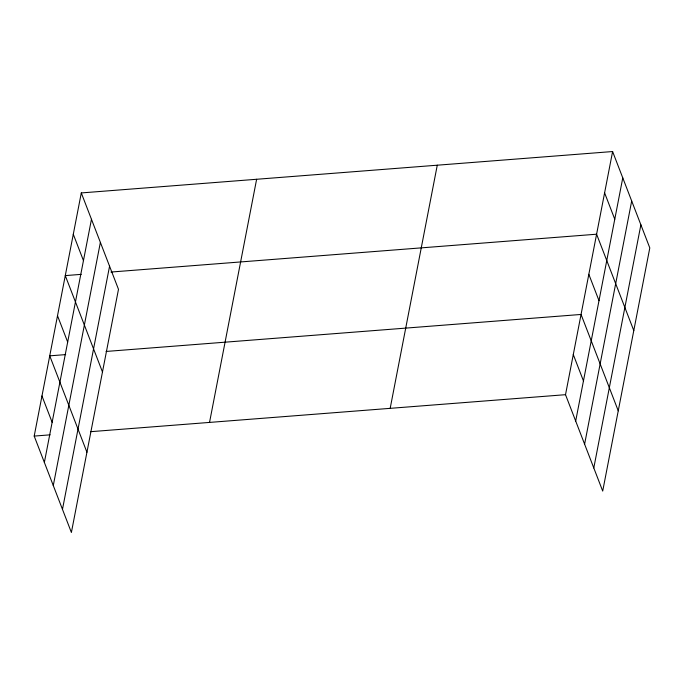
<?xml version="1.0" encoding="UTF-8"?>
<svg xmlns="http://www.w3.org/2000/svg" width="684" height="684" viewBox="0 0 684 684"><rect width="100%" height="100%" fill="white"/><g stroke="black" fill="none" stroke-linecap="round" stroke-linejoin="round"><path stroke-width="1.03" d="M81.293 192.931L118.486 289.315L71.392 532.46L34.2 436.084L81.293 192.931L612.607 151.54L649.8 247.916L602.707 491.069L565.514 394.685L612.607 151.54M44.366 462.435L91.459 219.282M53.284 485.546L100.377 242.392M62.475 509.349L109.568 266.204M209.535 422.421L256.628 179.268M390.179 408.348L437.273 165.195M575.689 421.036L622.773 177.891M584.606 444.147L631.691 201.002M593.789 467.959L640.882 224.805M81.225 274.361L65.279 275.601L102.472 371.985M110.97 272.044L596.602 234.21L633.786 330.586M65.681 354.603L49.744 355.842L86.928 452.227M106.063 351.456L581.058 314.452L618.25 410.827M34.2 436.084L50.137 434.836M90.519 431.689L565.514 394.685M604.605 192.871L614.771 219.222M588.83 274.327L598.996 300.678M573.286 354.568L583.452 380.92M73.291 234.27L83.457 260.621M57.507 315.726L67.682 342.068M41.972 395.959L52.138 422.31"/></g></svg>
